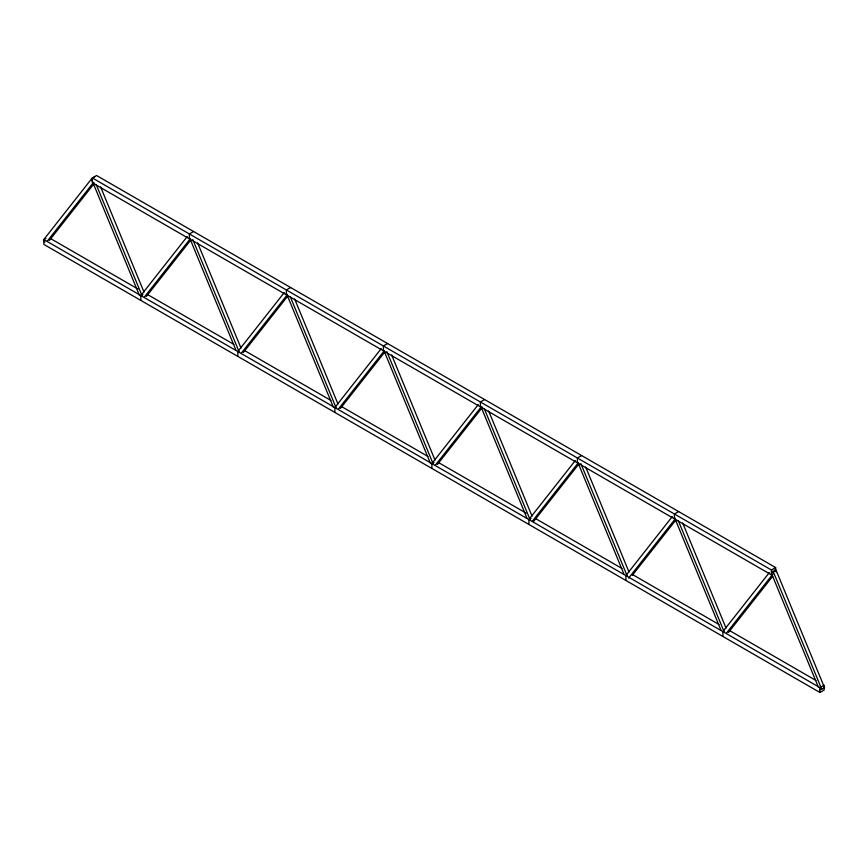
<?xml version="1.0" encoding="UTF-8"?>
<svg xmlns="http://www.w3.org/2000/svg" width="868" height="868" viewBox="0 0 868 868"><rect width="100%" height="100%" fill="white"/><g stroke="black" fill="none" stroke-linecap="round" stroke-linejoin="round"><path stroke-width="1.3" d="M47.425 240.978L93.418 182.551M49.357 240.436L94.514 183.072M140.41 296.053L187.238 236.573M144.435 296.986L190.428 238.559M146.367 296.444L190.689 240.143M238.255 350.998L284.248 292.581M241.445 352.994L287.438 294.567M243.376 352.451L287.699 296.151M335.265 407.005L381.258 348.589M338.455 409.002L384.448 350.574M340.386 408.459L384.708 352.158M431.439 464.076L478.268 404.596M435.465 465.009L481.458 406.582M437.396 464.467L482.554 407.103M529.285 519.021L575.278 460.604M532.475 521.017L578.468 462.59M533.57 521.538L578.728 464.174M626.295 575.028L672.288 516.612M628.649 578.088L675.478 518.597M632.251 575.419L675.738 520.182M723.304 631.036L769.298 572.62M726.494 633.032L773.323 573.542L771.76 571.513M728.426 632.49L772.748 576.189M92.355 177.951L771.424 570.005L771.424 574.866L92.355 182.812L92.355 177.951L96.576 175.51L775.645 567.574L775.645 571.22M94.677 176.833L91.9 178.439L43.4 240.045L44.962 242.085M43.856 239.557L819.935 687.619L824.144 685.188L824.144 690.049L819.935 692.49L43.856 244.418L43.856 239.557L45.961 238.342M193.586 231.517L189.365 233.959L189.365 238.819M142.97 294.35L140.866 295.565L140.866 300.426M290.596 287.525L286.375 289.966L286.375 294.827M387.605 343.544L383.385 345.974L383.385 350.835M484.615 399.551L480.395 401.982L480.395 406.842M434 462.373L431.895 463.588L431.895 468.449M581.625 455.559L577.404 457.989L577.404 462.85M531.01 518.38L528.905 519.596L528.905 524.456M678.635 511.567L674.414 513.997L674.414 518.858M771.424 570.005L775.645 567.574M771.902 571.654L776.1 570.254L824.6 687.868L819.479 689.81M776.1 570.254L773.323 571.849L821.833 689.463M50.409 238.472L138.066 289.087M147.419 294.48L233.904 344.412M244.429 350.488L330.914 400.43M341.439 406.495L427.924 456.438M438.449 462.503L526.106 513.118M535.458 518.511L621.944 568.453M632.468 574.518L718.954 624.461M729.478 630.526L815.963 680.469M774.527 569.907L776.1 571.947M772.01 574.692L818.448 687.304M682.693 523.003L726.039 628.106M678.375 520.843L724.303 632.208M674.479 517.436L720.917 630.049M585.683 466.995L629.029 572.099M580.855 463.588L627.293 576.2M577.99 462.677L623.908 574.041M488.673 410.987L532.019 516.091M484.355 408.828L530.283 520.192M480.981 406.669L526.898 518.033M391.663 354.979L435.009 460.083M386.835 351.573L433.273 464.185M383.971 350.661L430.409 463.273M294.653 298.972L337.999 404.076M290.335 296.813L336.263 408.177M286.44 293.395L333.399 407.266M197.644 242.964L240.989 348.068M192.815 239.557L239.253 352.169M189.951 238.646L235.868 350.01M100.634 186.956L143.979 292.06M96.315 184.797L142.243 296.162M91.9 180.132L139.379 295.25M819.935 687.619L819.935 692.49M722.925 631.611L722.925 636.483M625.915 575.603L625.915 580.475M334.885 407.58L334.885 412.441M237.875 351.573L237.875 356.433"/></g></svg>
